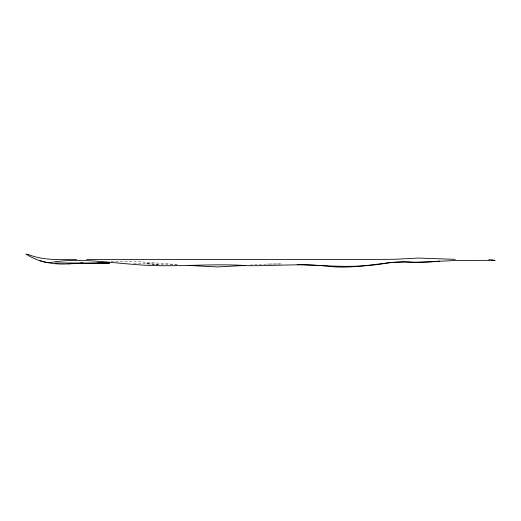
<?xml version="1.0" encoding="UTF-8"?>
<svg xmlns="http://www.w3.org/2000/svg" width="521" height="521" viewBox="0 0 521 521"><rect width="100%" height="100%" fill="white"/><g stroke="black" fill="none" stroke-linecap="round" stroke-linejoin="round"><path stroke-width="0.39" stroke-dasharray="2.6 1.95" d="M250.06 265.046L266.772 264.082L281.711 263.952L266.772 264.082M111.032 261.314L133.767 261.347L177.921 264.577M133.767 263.405L177.615 265.072M158.13 264.212L145.945 263.737L158.13 264.264"/><path stroke-width="0.78" d="M245.248 265.423L217.381 266.941L188.094 265.436M418.936 262.278L457.21 260.402L494.95 260.376L488.822 259.588M80.481 263.001L82.761 262.845M418.259 262.33L412.892 262.434L406.198 261.803M74.392 263.365C57.766 265.3 40.267 263.457 26.05 254.059L27.19 254.736M439.45 261.073C422.622 263.424 405.807 261.041 389.024 262.669C358.689 268.758 327.8 265.69 297.191 264.401M68.297 263.743L109.41 263.007L97.609 262.786L99.967 262.825M55.376 263.027L109.41 262.975L101.543 262.851M76.672 259.51C60.286 259.582 43.419 260.734 27.939 254.352M86.571 259.51L381.072 259.451L396.012 259.23L418.259 258.058L455.276 259.354M405.436 261.776C380.063 262.252 354.977 269.311 329.409 266.407C302.206 263.209 274.938 266.003 247.677 265.677C209.722 263.02 171.689 267.937 133.767 264.388C106.043 262.304 78.111 257.732 50.407 262.525A37.037 31.774 86.4 0 1 39.752 260.617M491.883 260.174L494.95 260.376"/></g></svg>
